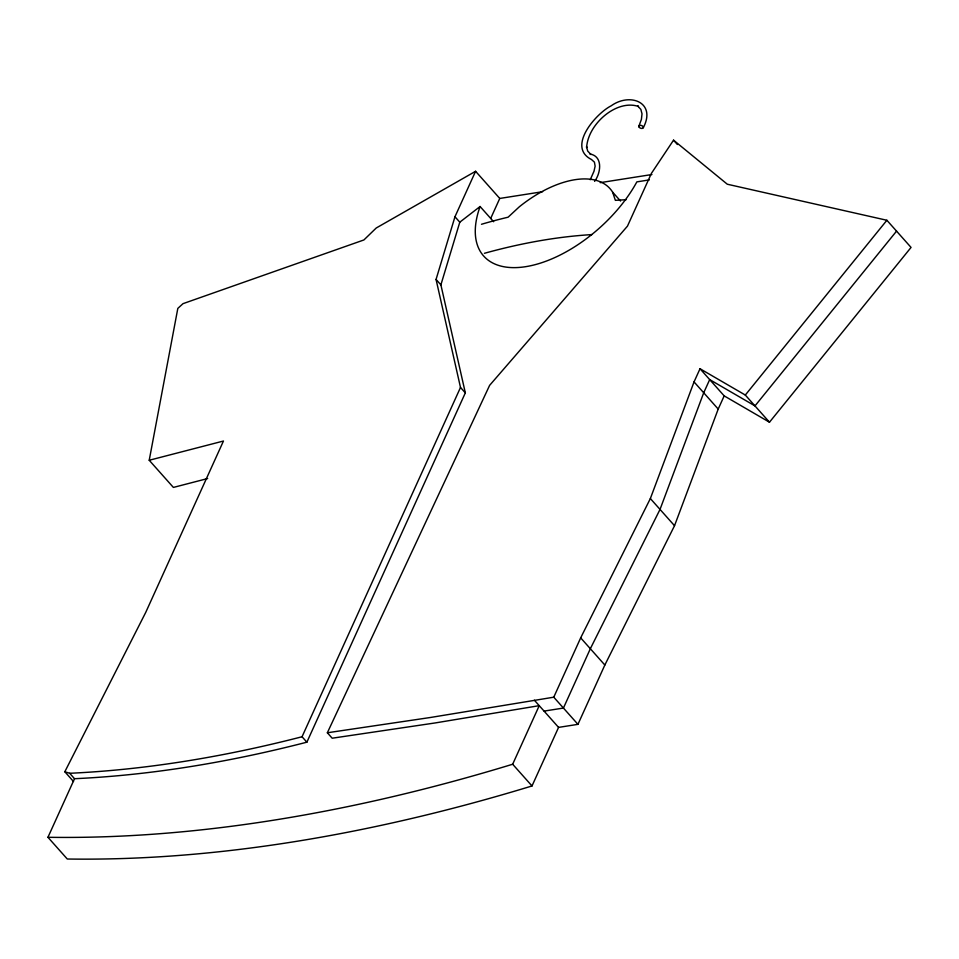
<?xml version="1.0" encoding="UTF-8"?>
<svg xmlns="http://www.w3.org/2000/svg" width="959" height="959" viewBox="0 0 959 959"><rect width="100%" height="100%" fill="white"/><g stroke="black" fill="none" stroke-linecap="round" stroke-linejoin="round"><path stroke-width="1.44" d="M207.659 478.541L173.387 487.424L149.22 460.26L177.823 308.39L183.025 303.655L363.905 239.954L376.228 228.002L475.592 171.289L499.759 198.441L542.602 191.716M724.189 395.887L769.478 422.212L911.05 247.422L886.883 220.27L727.306 184.224L673.542 140.17L651.389 173.399L627.474 226.12L489.617 385.362L327.355 732.772L430.435 717.488L553.763 697.193L580.674 637.867L650.358 498.548L694.04 381.91L700.022 368.736L724.189 395.887L718.207 409.073L674.525 525.712L604.841 665.031L577.941 724.345L558.57 727.39L532.005 785.96A1870.541 999.122 -41.7 0 1 67.286 859.012L47.95 837.291L74.526 778.708A1397.527 746.462 -41.7 0 0 306.88 742.182L465.331 392.878L460.5 387.448L436.057 279.441L454.962 216.758L475.592 171.289M465.331 392.878L440.888 284.871L459.793 222.188L480.087 206.509L493.621 221.721M638.886 126.168L641.403 119.407L642.015 113.857L640.852 109.41L637.615 105.958L638.49 106.473C616.505 98.969 587.891 124.143 586.632 147.554L586.548 146.595L587.687 151.054L590.924 154.507L590.037 154.003C603.331 156.401 600.754 173.303 594.604 181.371M643.345 127.619C656.495 102.553 630.171 92.148 611.147 105.838C596.378 113.21 566.373 146.931 591.463 159.494L594.424 162.155L595.131 166.159L593.993 171.253L590.229 179.741M490.66 218.508L499.759 198.441M149.22 460.26L223.459 441.032L145.732 612.393L64.828 771.743L69.683 773.278A1397.527 746.462 -41.7 0 0 302.049 736.752L460.5 387.448M47.95 837.291A1870.541 999.122 -41.7 0 0 512.669 764.239L539.234 705.668L435.266 722.93L332.186 738.214L327.355 732.772M769.478 422.212L745.311 395.048L886.883 220.27M896.545 231.131L754.985 405.909L709.696 379.596L703.714 392.77L660.02 509.421L590.336 648.74L563.436 708.054L544.077 711.099M600.214 182.654L651.916 174.526M649.315 179.908L636.86 181.874A104.963 56.066 -41.7 0 1 525.592 266.686A104.963 56.066 -41.7 0 1 480.087 206.509M700.022 368.736L745.311 395.048M673.542 140.17L677.402 144.521M481.49 224.274A513.269 274.154 -41.7 0 1 508.102 217.202L519.322 206.796A87.892 46.943 -41.7 0 1 612.609 192.136L620.545 201.042M694.04 381.91L718.207 409.073M454.962 216.758L459.793 222.188M650.358 498.548L674.525 525.712M436.057 279.441L440.888 284.871M580.674 637.867L604.841 665.031M553.763 697.193L577.941 724.345M534.403 700.238L558.57 727.39M512.669 764.239L532.005 785.96M302.049 736.752L306.88 742.182M69.683 773.278L74.526 778.708M64.828 771.743L73.519 781.525M612.609 192.136L615.378 200.347A513.269 274.154 -41.7 0 1 626.071 199.748M484.427 253.296A615.222 328.613 -41.7 0 1 591.907 234.595M639.269 127.343A2.35 1.427 19.6 0 0 643.165 127.955A2.35 1.427 19.6 0 0 640.912 125.377A2.35 1.427 19.6 0 0 639.269 127.343"/></g></svg>
